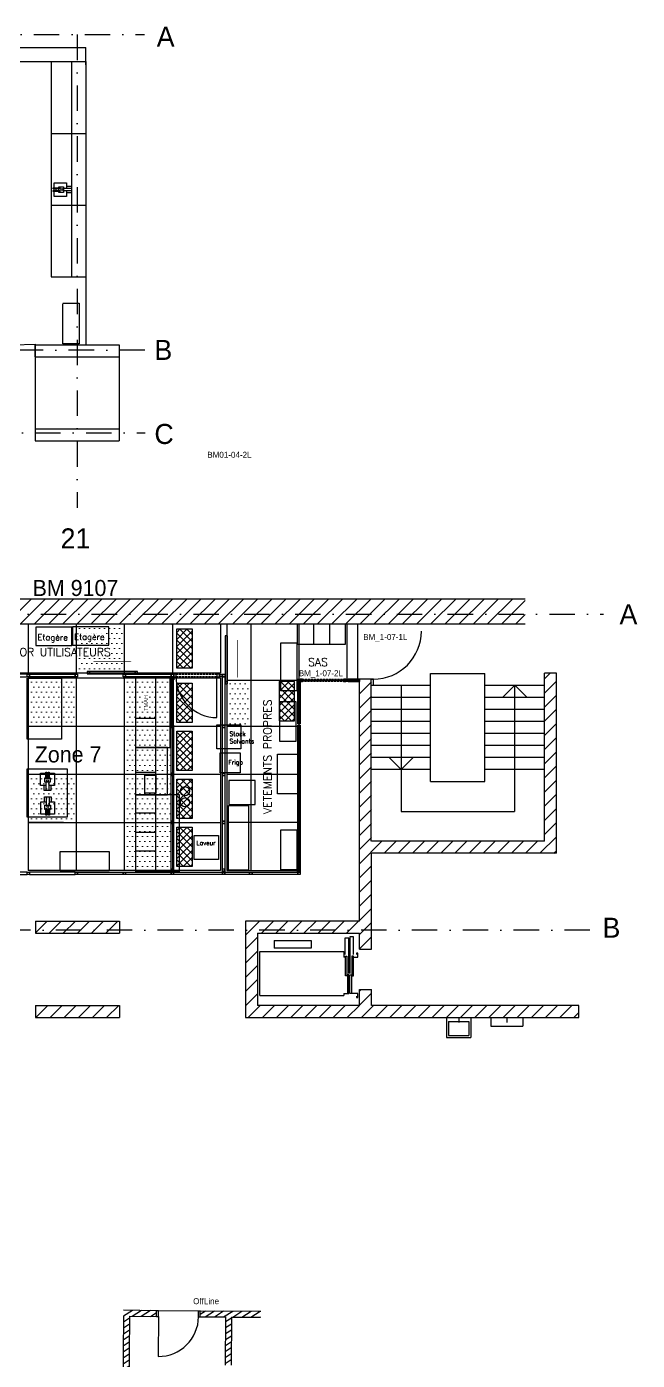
# Model space of a CAD drawing. Header units: millimetres. Extents: x -15291 to 293567, y -98510 to 49398.
# Drawn here: x 60271 to 75521, y 15552 to 48870 of the extents above; entities that cross this region are included whole.
import ezdxf

# ---------------------------------------------------------------- set-up
doc = ezdxf.new("R2010")
doc.units = ezdxf.units.MM
doc.header["$LTSCALE"] = 50
doc.header["$MEASUREMENT"] = 0
doc.header["$PDMODE"] = 2
doc.header["$PDSIZE"] = 2
for name, pattern in [('352RW-A-230a$0$AUSGEZOGEN', [0]), ('352RW-A-230a$0$VERDECKT2', [0.1875, 0.125, -0.0625]), ('405BA-A-210a$0$AUSGEZOGEN', [0]), ('AUSGEZOGEN', [0]), ('STRICHPUNKT', [25.4, 12.7, -6.35, 0, -6.35])]:
    doc.linetypes.add(name, pattern=pattern)
doc.layers.get('0').update_dxf_attribs({"linetype": 'AUSGEZOGEN'})
doc.layers.add('00_EINFÜGEPUNKT', color=2, linetype='CONTINUOUS', lineweight=25, plot=False)
for name, color, linetype, lineweight in [('405BA-A-210a$0$BA11', 7, '405BA-A-210a$0$AUSGEZOGEN', 25), ('405BA-A-210a$0$BA12', 7, '405BA-A-210a$0$AUSGEZOGEN', 25), ('405BA-A-210a$0$Sanitär', 7, 'CONTINUOUS', 25), ('405BA-A-210a$0$TREPPE', 7, 'CONTINUOUS', 25), ('AM_8', 1, 'CONTINUOUS', 15), ('FFU1', 4, 'CONTINUOUS', 15), ('RD-ABLUFT', 8, 'CONTINUOUS', 25), ('RD-FVE-K', 5, 'CONTINUOUS', 25), ('RD-Raster', 40, 'CONTINUOUS', 25), ('RH-PFOSTEN', 250, 'CONTINUOUS', 25), ('RH-Türen', 5, 'CONTINUOUS', 25), ('RH-Wand', 5, '352RW-A-230a$0$AUSGEZOGEN', 25), ('RW-Pfosten', 7, 'CONTINUOUS', 25), ('RW-Türen', 131, '352RW-A-230a$0$AUSGEZOGEN', 25), ('RW-Wände', 4, 'CONTINUOUS', 25)]:
    doc.layers.add(name, color=color, linetype=linetype, lineweight=lineweight)
for name, color, linetype in [('A1E62---E-(murs non porteurs)', 3, 'CONTINUOUS'), ('A1M16---E-(portes interieures)', 7, 'CONTINUOUS'), ('AXEN', 3, 'STRICHPUNKT'), ('AXNR', 3, 'CONTINUOUS'), ('BA01', 7, 'AUSGEZOGEN'), ('EL01', 7, 'AUSGEZOGEN'), ('EQUIP1', 7, 'AUSGEZOGEN'), ('Equipment', 7, 'CONTINUOUS'), ('RWTEXT', 7, 'CONTINUOUS')]:
    doc.layers.add(name, color=color, linetype=linetype)
doc.layers.get('RD-FVE-K').off()
doc.styles.add('ROMANS8', font='ROMANS.SHX')
doc.styles.add('ROMANT', font='romant', dxfattribs={"height": 400})
pattern_1 = [(45, (47841.1, 11460.17), (-176.7767, 176.7767), [])]
pattern_2 = [(32.7506, (59630.6, 6967.25), (-67.623, 105.1291), [])]

# ---------------------------------------------------------------- blocks, each defined once
blk = doc.blocks.new('ABLUFTKASTEN_Lochblech_1200-600')
at = {"layer": 'RD-ABLUFT'}
h = blk.add_hatch(dxfattribs=at)
h.set_pattern_fill('ANSI37', color=256, scale=1000, style=0)
h.set_pattern_definition([(45, (-50611.33, 280), (-88.38835, 88.38835), []), (135, (-50611.33, 280), (-88.38835, -88.38835), [])])
h.paths.add_polyline_path([(1090, 492), (106, 492), (106, 108), (1090, 108)])
at = {"layer": '00_EINFÜGEPUNKT'}
blk.add_point((0, 0), dxfattribs=at)
at = {"layer": 'RD-ABLUFT', "color": 7}
blk.add_lwpolyline([(1090, 108), (106, 108), (106, 492), (1090, 492)], close=True, dxfattribs=at)
blk = doc.blocks.new('FVE_mit-Kühler')
at = {"layer": '00_EINFÜGEPUNKT'}
blk.add_point((0, 0), dxfattribs=at)

msp = doc.modelspace()

# ---------------------------------------------------------------- hatches: boundary and pattern name
at = {"layer": '405BA-A-210a$0$BA12'}
h = msp.add_hatch(dxfattribs=at)
h.set_pattern_fill('ANSI31', color=0, scale=2000, style=0)
h.set_pattern_definition(pattern_1)
h.paths.add_polyline_path([(74060, 24120), (74060, 24420), (68880, 24420), (68880, 24820), (68580, 24820), (68580, 24420), (66040, 24420), (66040, 26220), (68580, 26220), (68580, 25820), (68880, 25820), (68880, 28220), (73500, 28220), (73500, 32720), (73200, 32720), (73200, 28520), (68880, 28520), (68880, 32570), (68580, 32570), (68580, 26520), (65740, 26520), (65740, 24120)])
h = msp.add_hatch(dxfattribs=at)
h.set_pattern_fill('ANSI31', color=0, scale=2000, style=0)
h.set_pattern_definition(pattern_1)
h.paths.add_polyline_path([(60490, 26520), (62590, 26520), (62590, 26220), (60490, 26220)])
h.paths.add_polyline_path([(62590, 26520), (62590, 26220)], flags=17)
h = msp.add_hatch(dxfattribs=at)
h.set_pattern_fill('ANSI31', color=0, scale=2000, style=0)
h.set_pattern_definition(pattern_1)
h.paths.add_polyline_path([(60490, 24120), (62590, 24120), (62590, 24420), (60490, 24420)])
h.paths.add_polyline_path([(62590, 24420), (62590, 24120)], flags=17)
at = {"layer": 'EL01', "linetype": 'Continuous', "lineweight": 30, "ltscale": 500}
h = msp.add_hatch(dxfattribs=at)
h.set_pattern_fill('ANSI31', color=256, scale=2000)
h.paths.add_polyline_path([(72722, 34580), (17715, 34580), (17715, 35120), (17365, 35120), (17365, 34460), (2360, 34460), (2475, 33950), (53868, 33950), (53868, 33953), (53928, 33953), (72722, 33950)])
at = {"layer": 'EL01', "linetype": 'Continuous', "lineweight": 30}
h = msp.add_hatch(dxfattribs=at)
h.set_pattern_fill('ANSI31', color=256, scale=1000, angle=347.7506)
h.set_pattern_definition(pattern_2)
h.paths.add_polyline_path([(63515, 16799), (62691, 16812), (62689, 16656), (62643, 11156), (62793, 11155), (62839, 16655), (63514, 16649)])
h = msp.add_hatch(dxfattribs=at)
h.set_pattern_fill('ANSI31', color=256, scale=1000, angle=347.7506)
h.set_pattern_definition(pattern_2)
h.paths.add_polyline_path([(66115, 16778), (64615, 16790), (64602, 16790), (64601, 16640), (64614, 16640), (65238, 16635), (65229, 15435), (65379, 15434), (65388, 16634), (66113, 16628)])
at = {"layer": 'FFU1'}
h = msp.add_hatch(dxfattribs=at)
h.set_pattern_fill('DOTS', color=4, scale=2000, style=0)
h.set_pattern_definition([(0, (59338.37, 15331.34), (62.5, 125), [0, -125])])
h.paths.add_polyline_path([(61560, 33880), (61560, 32780), (62660, 32780), (62660, 33880)])
h = msp.add_hatch(dxfattribs=at)
h.set_pattern_fill('DOTS', color=4, scale=2000, style=0)
h.set_pattern_definition([(0, (58138.37, 13991.34), (62.5, 125), [0, -125])])
h.paths.add_polyline_path([(60360, 32540), (60360, 31440), (61460, 31440), (61460, 32540)])
h = msp.add_hatch(dxfattribs=at)
h.set_pattern_fill('DOTS', color=4, scale=2000, style=0)
h.set_pattern_definition([(0, (60538.37, 13991.34), (62.5, 125), [0, -125])])
h.paths.add_polyline_path([(62760, 32540), (62760, 31440), (63860, 31440), (63860, 32540)])
h = msp.add_hatch(dxfattribs=at)
h.set_pattern_fill('DOTS', color=4, scale=2000, style=0)
h.set_pattern_definition([(0, (63103.11, 15704.6), (62.5, 125), [0, -125])])
h.paths.add_polyline_path([(65320, 32490), (65320, 31440), (65820, 31440), (65820, 32490)])
h = msp.add_hatch(dxfattribs=at)
h.set_pattern_fill('DOTS', color=4, scale=2000, style=0)
h.set_pattern_definition([(0, (60538.37, 12791.34), (62.5, 125), [0, -125])])
h.paths.add_polyline_path([(62760, 31340), (62760, 30240), (63860, 30240), (63860, 31340)])
h = msp.add_hatch(dxfattribs=at)
h.set_pattern_fill('DOTS', color=4, scale=2000, style=0)
h.set_pattern_definition([(0, (58138.37, 11581.34), (62.5, 125), [0, -125])])
h.paths.add_polyline_path([(60360, 30130), (60360, 29030), (61460, 29030), (61460, 30130)])
h = msp.add_hatch(dxfattribs=at)
h.set_pattern_fill('DOTS', color=4, scale=2000, style=0)
h.set_pattern_definition([(0, (60538.37, 11581.34), (62.5, 125), [0, -125])])
h.paths.add_polyline_path([(62760, 30130), (62760, 29030), (63860, 29030), (63860, 30130)])
h = msp.add_hatch(dxfattribs=at)
h.set_pattern_fill('DOTS', color=4, scale=2000, style=0)
h.set_pattern_definition([(0, (60538.37, 10391.34), (62.5, 125), [0, -125])])
h.paths.add_polyline_path([(62760, 28940), (62760, 27840), (63860, 27840), (63860, 28940)])

# ---------------------------------------------------------------- linework, layer by layer
for p, q in [((61746, 47919), (61746, 48350)), ((61746, 47919), (61746, 40929)), ((60484, 40939), (60484, 38523)), ((60484, 40623), (60484, 40923)), ((62584, 40923), (62584, 40623)), ((62584, 40623), (62584, 38823)), ((62584, 38823), (62584, 38523))]:
    msp.add_line(p, q)
at = {"layer": '405BA-A-210a$0$BA11', "color": 0}
for p, q in [((70360, 32710), (71710, 32710)), ((70360, 30010), (70360, 32710)), ((71710, 30010), (71710, 32710)), ((73500, 32720), (73200, 32720)), ((73200, 28520), (73200, 32720)), ((73500, 28220), (73500, 32720)), ((68580, 26520), (68580, 32570)), ((68930, 32570), (68580, 32570)), ((68876, 28520), (68876, 32570)), ((68880, 32570), (68930, 32570)), ((68880, 32420), (70360, 32420)), ((68930, 32420), (68930, 32570)), ((69620, 32420), (69620, 29260)), ((71710, 32420), (73200, 32420)), ((72460, 32420), (72160, 32120)), ((72455, 32420), (72455, 29260)), ((72460, 32420), (72760, 32120)), ((68880, 32120), (70360, 32120)), ((71710, 32120), (73200, 32120)), ((72160, 32120), (72760, 32120)), ((68880, 31820), (70360, 31820)), ((71710, 31820), (73200, 31820)), ((68880, 31520), (70360, 31520)), ((71710, 31520), (73200, 31520)), ((68880, 31220), (70360, 31220)), ((71710, 31220), (73200, 31220)), ((68880, 30920), (70360, 30920)), ((71710, 30920), (73200, 30920)), ((68880, 30620), (70360, 30620)), ((68880, 30320), (70360, 30320)), ((69620, 30310), (69320, 30610)), ((69920, 30610), (69320, 30610)), ((69620, 30310), (69920, 30610)), ((71710, 30620), (73200, 30620)), ((71710, 30320), (73200, 30320)), ((70360, 30010), (71710, 30010)), ((69620, 29260), (72455, 29260)), ((73200, 28520), (68880, 28520)), ((73500, 28220), (68880, 28220)), ((68880, 25820), (68880, 28220)), ((60490, 26520), (60490, 26220)), ((60490, 26520), (62590, 26520)), ((62590, 26520), (62590, 26220)), ((62590, 26520), (62590, 26220)), ((62590, 26520), (62590, 26220)), ((65740, 26520), (65740, 24120)), ((68580, 26520), (65740, 26520)), ((60490, 26220), (62590, 26220)), ((66040, 26220), (66040, 24420)), ((66040, 26220), (68580, 26220)), ((68580, 25820), (68580, 26220)), ((68580, 25820), (68880, 25820)), ((68580, 24420), (68580, 24820)), ((68580, 24820), (68880, 24820)), ((68880, 24420), (68880, 24820)), ((60490, 24420), (60490, 24120)), ((60490, 24420), (62590, 24420)), ((62590, 24420), (62590, 24120)), ((62590, 24420), (62590, 24120)), ((62590, 24420), (62590, 24120)), ((68580, 24420), (66040, 24420)), ((74060, 24420), (68880, 24420)), ((74060, 24120), (74060, 24420)), ((60490, 24120), (62590, 24120)), ((65740, 24120), (74060, 24120))]:
    msp.add_line(p, q, dxfattribs=at)
msp.add_arc((68930, 33770), 1200, 270, 0, dxfattribs=at)
at = {"layer": '405BA-A-210a$0$Sanitär', "color": 0}
for p, q in [((70760, 24120), (70760, 23620)), ((70810, 24020), (71310, 24020)), ((70810, 24020), (70810, 23670)), ((71060, 24120), (71060, 23989)), ((71310, 24020), (71310, 23670)), ((71360, 24120), (71360, 23620)), ((71860, 24120), (71860, 23900)), ((72260, 24120), (72260, 23989)), ((72660, 24120), (72660, 23900)), ((70810, 23670), (71310, 23670)), ((71860, 23900), (72660, 23900)), ((70760, 23620), (71360, 23620))]:
    msp.add_line(p, q, dxfattribs=at)
at = {"layer": '405BA-A-210a$0$TREPPE', "color": 0}
for p, q in [((66455, 26039), (66455, 25849)), ((66455, 26039), (67372, 26039)), ((67372, 26039), (67372, 25849)), ((68320, 26095), (68220, 26095)), ((68220, 26095), (68220, 25690)), ((68320, 25220), (68320, 26095)), ((68345, 26130), (68345, 25220)), ((68430, 26130), (68345, 26130)), ((68430, 25690), (68430, 26130)), ((66090, 25769), (68190, 25769)), ((66090, 24669), (66090, 25769)), ((67372, 25849), (66455, 25849)), ((68190, 25769), (68190, 25620)), ((68540, 25720), (68510, 25720)), ((68510, 25720), (68510, 25690)), ((68540, 25620), (68540, 25720)), ((68220, 25620), (68190, 25620)), ((68220, 25650), (68220, 25620)), ((68235, 25650), (68270, 25650)), ((68235, 25160), (68235, 25650)), ((68270, 25650), (68270, 25160)), ((68395, 25650), (68395, 25160)), ((68430, 25650), (68395, 25650)), ((68430, 25160), (68430, 25650)), ((68440, 25635), (68440, 25620)), ((68440, 25620), (68540, 25620)), ((68270, 25160), (68235, 25160)), ((68320, 25185), (68285, 25185)), ((68285, 25185), (68285, 24720)), ((68320, 24720), (68320, 25185)), ((68345, 25185), (68380, 25185)), ((68345, 24720), (68345, 25185)), ((68380, 25185), (68380, 24720)), ((68395, 25160), (68430, 25160)), ((66090, 24669), (68190, 24669)), ((68190, 24720), (68285, 24720)), ((68190, 24719), (68190, 24669)), ((68285, 24720), (68320, 24720)), ((68380, 24720), (68345, 24720)), ((68540, 24720), (68380, 24720)), ((68540, 24620), (68540, 24720)), ((68510, 24650), (68510, 24620)), ((68510, 24620), (68540, 24620))]:
    msp.add_line(p, q, dxfattribs=at)
at = {"layer": 'A1E62---E-(murs non porteurs)', "color": 0}
for p, q in [((62691, 16812), (63515, 16799)), ((64615, 16790), (66115, 16778)), ((62689, 16656), (62643, 11156)), ((62839, 16655), (62793, 11155)), ((62839, 16655), (63514, 16649)), ((64614, 16640), (65238, 16635)), ((65238, 16635), (65229, 15435)), ((65388, 16634), (65379, 15434)), ((65388, 16634), (66113, 16628))]:
    msp.add_line(p, q, dxfattribs=at)
at = {"layer": 'A1M16---E-(portes interieures)'}
for p, q in [((63514, 16649), (63515, 16799)), ((63515, 16799), (63565, 16799)), ((63564, 16649), (63565, 16799)), ((64564, 16640), (64565, 16790)), ((64565, 16790), (64615, 16790)), ((64601, 16640), (64602, 16790)), ((63514, 16649), (63564, 16649)), ((63564, 16649), (63555, 15649)), ((64564, 16640), (64614, 16640))]:
    msp.add_line(p, q, dxfattribs=at)
msp.add_arc((63564, 16649), 1000, 269.5235, 359.5235, dxfattribs=at)
at = {"layer": 'AM_8', "color": 0}
for p in [(61510, 32730, 30), (62710, 32730, 30), (60310, 32590, 30), (61510, 32590, 30), (62710, 32590, 30), (63910, 32590, 30), (65270, 32540, 60), (65270, 32540, 60), (65870, 32540, 60), (67013, 32538, 60), (67013, 32538, 60), (60310, 31390, 30), (60310, 31390, 30), (61510, 31390, 30), (61510, 31390, 30), (62710, 31390, 30), (62710, 31390, 30), (63910, 31390, 30), (63910, 31390, 30), (65270, 31390, 60), (65270, 31340, 60), (65270, 31340, 60), (65270, 31340, 60), (65270, 31340, 60), (65870, 31390, 60), (65870, 31340, 60), (65870, 31340, 60), (60310, 30190, 30), (60310, 30180, 30), (61510, 30190, 30), (61510, 30180, 30), (62710, 30190, 30), (62710, 30180, 30), (63910, 30190, 30), (63910, 30180, 30), (65270, 30190, 60), (65270, 30190, 60), (65870, 30190, 60), (65870, 30190, 60), (60310, 28990, 60), (61510, 28990, 60), (62710, 28990, 30), (63910, 28990, 30), (60310, 28980, 30), (61510, 28980, 30), (62710, 28980, 30), (63910, 28980, 30), (60310, 27790, 60), (61510, 27790, 60), (62710, 27790, 30), (63910, 27790, 30)]:
    msp.add_point(p, dxfattribs=at)
at = {"layer": 'AXEN', "linetype": 'STRICHPUNKT', "lineweight": 30}
for p, q in [((9647, 48672), (63210, 48672)), ((9680, 38721), (63233, 38721)), ((2199, 34193), (74677, 34193))]:
    msp.add_line(p, q, dxfattribs=at)
at = {"layer": 'AXEN', "linetype": 'STRICHPUNKT'}
for p, q in [((61535, 48671), (61535, 36849)), ((63224, 40785), (9745, 40785)), ((74337, 26302), (2515, 26302))]:
    msp.add_line(p, q, dxfattribs=at)
at = {"layer": 'BA01', "color": 7}
for p, q in [((60484, 40923), (62584, 40923)), ((60484, 40623), (62584, 40623)), ((60484, 38823), (62584, 38823)), ((60484, 38523), (62584, 38523))]:
    msp.add_line(p, q, dxfattribs=at)
at = {"layer": 'BA01'}
for p, q in [((17720, 34580), (72722, 34580)), ((2475, 33950), (72722, 33950))]:
    msp.add_line(p, q, dxfattribs=at)
at = {"layer": 'EL01', "color": 0, "linetype": 'Continuous', "lineweight": 30}
for p, q in [((54251, 48360), (61746, 48350)), ((57799, 47998), (61744, 47998)), ((60885, 47997), (61747, 47997)), ((60885, 47997), (60885, 46203)), ((61393, 47997), (61393, 46203)), ((61747, 47997), (61747, 46203)), ((60885, 46203), (61747, 46203)), ((60885, 46203), (60885, 44410)), ((61393, 46203), (61393, 44410)), ((61747, 46203), (61747, 44410)), ((60885, 44410), (61747, 44410)), ((60885, 44410), (60885, 42617)), ((61393, 44410), (61393, 42617)), ((61747, 44410), (61747, 42617)), ((60885, 42617), (61747, 42617)), ((61175, 41964), (61584, 41964)), ((61175, 40950), (61175, 41949)), ((61584, 41964), (61584, 40950)), ((59942, 40925), (60484, 40939)), ((61584, 40950), (61175, 40950)), ((63565, 16799), (64565, 16790))]:
    msp.add_line(p, q, dxfattribs=at)
at = {"layer": 'EL01', "linetype": 'Continuous', "lineweight": 30}
for points in [[(60496, 33872), (60496, 33413), (61402, 33413), (61402, 33872)], [(61415, 33879), (61415, 33420), (62322, 33420), (62322, 33879)]]:
    msp.add_lwpolyline(points, close=True, dxfattribs=at)
at = {"layer": 'EL01', "color": 0, "linetype": 'Continuous', "lineweight": 30}
msp.add_lwpolyline([(67032, 29705), (66535, 29706), (66537, 30698), (67033, 30697)], close=True, dxfattribs=at)
at = {"layer": 'EQUIP1', "linetype": 'Continuous'}
for points in [[(60934, 44781), (61100, 44781), (61100, 44756), (60934, 44756), (60934, 44781)], [(60935, 44845), (61100, 44845), (61100, 44819), (60935, 44819), (60935, 44845)], [(60960, 44972), (61265, 44971), (61265, 44832)], [(60960, 44845), (60960, 44972)], [(60960, 44781), (60960, 44819)], [(61265, 44768), (61265, 44629), (60960, 44629), (60960, 44756)], [(60998, 44819), (60998, 44781)], [(61074, 44870), (61189, 44870), (61188, 44730), (61074, 44730), (61074, 44756)], [(61074, 44844), (61074, 44869)], [(61074, 44781), (61074, 44819)], [(61189, 44832), (61392, 44832), (61392, 44768), (61188, 44768)], [(61265, 44883), (61392, 44882), (61392, 44832)], [(61392, 44768), (61392, 44717), (61265, 44717)], [(60759, 29915), (60620, 29915), (60620, 30220), (60747, 30220)], [(60861, 30106), (60861, 29992), (60721, 29992), (60721, 30106), (60747, 30106)], [(60772, 30246), (60772, 30080), (60747, 30080), (60747, 30246), (60772, 30246)], [(60823, 29992), (60823, 29788), (60759, 29788), (60759, 29992)], [(60772, 30220), (60810, 30220)], [(60810, 30182), (60772, 30182)], [(60772, 30106), (60810, 30106)], [(60836, 30246), (60836, 30080), (60810, 30080), (60810, 30246), (60836, 30246)], [(60963, 30220), (60963, 29915), (60823, 29915)], [(60835, 30106), (60860, 30106)], [(60836, 30220), (60963, 30220)], [(60759, 29788), (60709, 29788), (60709, 29915)], [(60874, 29915), (60874, 29788), (60823, 29788)], [(60626, 29196), (60626, 29501), (60765, 29501)], [(60715, 29501), (60715, 29628), (60765, 29628)], [(60727, 29311), (60727, 29425), (60867, 29425), (60867, 29311), (60842, 29311)], [(60753, 29171), (60753, 29336), (60778, 29336), (60778, 29171), (60753, 29171)], [(60765, 29425), (60765, 29628), (60829, 29628), (60829, 29425)], [(60816, 29171), (60816, 29336), (60842, 29336), (60842, 29171), (60816, 29171)], [(60829, 29628), (60880, 29628), (60880, 29501)], [(60829, 29501), (60969, 29501), (60969, 29196), (60842, 29196)], [(60753, 29196), (60626, 29196)], [(60753, 29311), (60728, 29311)], [(60816, 29311), (60778, 29311)], [(60778, 29234), (60816, 29234)], [(60816, 29196), (60778, 29196)]]:
    msp.add_lwpolyline(points, dxfattribs=at)
for centre in [(61150, 44800), (60791, 30030), (60797, 29387)]:
    msp.add_circle(centre, 25.4, dxfattribs=at)
at = {"layer": 'RD-Raster', "color": 30}
for p, q in [((60310, 33930, 30), (60310, 32730, 30)), ((61510, 33930, 30), (61510, 32730, 30)), ((62710, 33930, 30), (62710, 32730, 30)), ((63910, 33930, 30), (63910, 32730, 30)), ((65110, 33930, 30), (65110, 32730, 30)), ((65870, 33930, 60), (65870, 27790, 60)), ((67070, 33930, 30), (67070, 27790, 30)), ((68270, 33930, 30), (68270, 32540, 30)), ((54461, 32730, 30), (65110, 32730, 30)), ((60310, 32590, 30), (60310, 27790, 30)), ((65110, 32590, 30), (60310, 32590, 30)), ((61510, 32590, 30), (61510, 27790, 30)), ((62710, 32590, 30), (62710, 27790, 30)), ((68530, 32540), (65270, 32540)), ((65110, 31390, 30), (60310, 31390, 30)), ((67070, 31390, 60), (65270, 31390, 60)), ((65110, 30190, 30), (60310, 30190, 30)), ((67070, 30190, 60), (65270, 30190, 60)), ((67070, 28990, 60), (65270, 28990, 60)), ((65110, 28980, 30), (60310, 28980, 30)), ((65110, 27790, 60), (60310, 27790, 60)), ((65270, 27790, 60), (67070, 27790, 60))]:
    msp.add_line(p, q, dxfattribs=at)
at = {"layer": 'RD-Raster', "color": 0}
for p, q in [((65270, 33930, 60), (65270, 27790, 60)), ((68530, 33930), (68530, 32540)), ((63910, 32590, 30), (63910, 27790, 30)), ((63910, 32460), (63910, 27820)), ((65110, 32590, 30), (65110, 27790, 30))]:
    msp.add_line(p, q, dxfattribs=at)
at = {"layer": 'RH-PFOSTEN', "color": 0}
for points, elevation in [([(60280, 32690), (60340, 32690), (60340, 32630), (60280, 32630)], 60), ([(61480, 32690), (61540, 32690), (61540, 32630), (61480, 32630)], 60), ([(61780, 32700), (61840, 32700), (61840, 32760), (61780, 32760)], 30), ([(62680, 32690), (62740, 32690), (62740, 32630), (62680, 32630)], 60), ([(62980, 32700), (63040, 32700), (63040, 32760), (62980, 32760)], 30), ([(65023, 32630), (65083, 32630), (65083, 32690), (65023, 32690)], 30), ([(65083, 32690), (65143, 32690), (65143, 32630), (65083, 32630)], 30), ([(65160, 31360), (65160, 31420), (65220, 31420), (65220, 31360)], 60), ([(65160, 30160), (65160, 30220), (65220, 30220), (65220, 30160)], 60), ([(65160, 28960), (65160, 29020), (65220, 29020), (65220, 28960)], 60), ([(60280, 27750), (60340, 27750), (60340, 27690), (60280, 27690)], 60), ([(61480, 27750), (61540, 27750), (61540, 27690), (61480, 27690)], 30), ([(62680, 27750), (62740, 27750), (62740, 27690), (62680, 27690)], 30), ([(63880, 27750), (63940, 27750), (63940, 27690), (63880, 27690)], 30), ([(65223, 27830), (65221, 27830), (65221, 27752), (65159, 27752), (65159, 27830), (65157, 27830), (65157, 27750), (65223, 27750)], 60), ([(65160, 27770), (65160, 27830), (65220, 27830), (65220, 27770)], 60), ([(65160, 27750), (65220, 27750), (65220, 27690), (65160, 27690)], 60), ([(65840, 27750), (65900, 27750), (65900, 27690), (65840, 27690)], 60), ([(67103, 27830), (67101, 27830), (67101, 27752), (67039, 27752), (67039, 27830), (67037, 27830), (67037, 27750), (67103, 27750)], 60), ([(67040, 27750), (67100, 27750), (67100, 27690), (67040, 27690)], 60)]:
    msp.add_lwpolyline(points, close=True, dxfattribs=dict(at, elevation=elevation))
for points in [[(63880, 32690), (63940, 32690), (63940, 32630), (63880, 32630)], [(65100, 32690), (65160, 32690), (65160, 32630), (65100, 32630)], [(65160, 32690), (65220, 32690), (65220, 32630), (65160, 32630)], [(65230, 32510), (65230, 32450), (65290, 32450), (65290, 32510)]]:
    msp.add_lwpolyline(points, close=True, dxfattribs=at)
at = {"layer": 'RH-Türen', "color": 0}
msp.add_line((65023, 31610, 60), (65023, 32630, 60), dxfattribs=at)
msp.add_lwpolyline([(65230, 33650), (65230, 32510), (65290, 32510), (65290, 33650)], close=True, dxfattribs=at)
at = {"layer": 'RH-Türen', "color": 0, "flags": 128}
msp.add_lwpolyline([(65540, 33560, 0, 120, 0), (65540, 33400, 16, 16, 0), (65540, 32760, 120, 0, 0), (65540, 32600, 0, 0, 0)], format="xyseb", dxfattribs=at)
at = {"layer": 'RH-Türen', "color": 0, "elevation": 30, "flags": 128}
msp.add_lwpolyline([(61930, 33010, 0, 120, 0), (62090, 33010, 16, 16, 0), (62730, 33010, 120, 0, 0), (62890, 33010, 0, 0, 0)], format="xyseb", dxfattribs=at)
at = {"layer": 'RH-Türen', "color": 0, "elevation": 30}
for points in [[(61840, 32700), (62980, 32700), (62980, 32760), (61840, 32760)], [(63943, 32690), (63943, 32630), (64003, 32630), (64003, 32690)]]:
    msp.add_lwpolyline(points, close=True, dxfattribs=at)
at = {"layer": 'RH-Türen', "color": 0, "linetype": '352RW-A-230a$0$VERDECKT2', "elevation": 30}
msp.add_lwpolyline([(65023, 32690), (65023, 32630), (64003, 32630), (64003, 32690)], close=True, dxfattribs=at)
at = {"layer": 'RH-Türen', "color": 0}
msp.add_arc((65023, 32630, 30), 1020, 180, 270, dxfattribs=at)
at = {"layer": 'RH-Wand', "color": 0}
for p, q in [((67024, 33933), (67024, 33434)), ((67434, 33933), (67434, 33434)), ((67837, 33933), (67837, 33434)), ((68222, 33933), (68222, 33434)), ((66618, 33473), (67017, 33473)), ((66618, 32275), (66618, 33473)), ((67017, 33473), (67017, 32275)), ((68222, 33434), (67024, 33434)), ((63493, 30857), (63493, 32586)), ((67017, 32275), (66618, 32275)), ((62989, 31595), (63493, 31595)), ((63872, 31210), (63872, 29999)), ((63493, 29659), (63493, 30866)), ((62989, 30249), (63493, 30249)), ((65981, 30036), (65320, 30036)), ((65320, 30036), (65320, 29437)), ((65981, 29437), (65981, 30036)), ((63494, 27747), (63494, 29690)), ((65314, 27800), (65314, 29410)), ((65314, 29410), (65813, 29410)), ((65320, 29437), (65981, 29437)), ((65813, 29410), (65813, 27800)), ((61188, 28988), (60326, 28988)), ((62998, 29232), (63494, 29232)), ((62998, 28749), (63494, 28749)), ((66618, 28801), (67017, 28801)), ((66618, 27802), (66618, 28801)), ((67017, 28801), (67017, 27802)), ((62998, 28279), (63494, 28279)), ((65813, 27800), (65314, 27800)), ((67017, 27802), (66618, 27802))]:
    msp.add_line(p, q, dxfattribs=at)
for points in [[(59620, 32630), (60280, 32630), (60280, 32690), (59620, 32690)], [(63880, 32690), (63880, 32630), (62740, 32630), (62740, 32690)]]:
    msp.add_lwpolyline(points, close=True, dxfattribs=at)
for points, elevation in [([(61480, 32690), (61480, 32630), (60340, 32630), (60340, 32690)], 60), ([(65160, 32630), (65220, 32630), (65220, 31420), (65160, 31420)], 60), ([(65160, 31360), (65220, 31360), (65220, 30220), (65160, 30220)], 60), ([(65160, 30160), (65220, 30160), (65220, 29020), (65160, 29020)], 60), ([(65160, 28960), (65220, 28960), (65220, 27820), (65160, 27820)], 60), ([(59715, 27690), (60280, 27690), (60280, 27750), (59715, 27750)], 30), ([(60343, 27690), (61480, 27690), (61480, 27750), (60343, 27750)], 60), ([(62680, 27750), (62680, 27690), (61540, 27690), (61540, 27750)], 30), ([(63880, 27750), (63880, 27690), (62740, 27690), (62740, 27750)], 30), ([(65160, 27750), (65160, 27690), (63940, 27690), (63940, 27750)], 30), ([(65840, 27750), (65840, 27690), (65220, 27690), (65220, 27750)], 60), ([(67040, 27750), (67040, 27690), (65900, 27690), (65900, 27750)], 60)]:
    msp.add_lwpolyline(points, close=True, dxfattribs=dict(at, elevation=elevation))
at = {"layer": 'RH-Wand', "color": 0, "flags": 128}
for points in [[(60286, 32592), (61144, 32592), (61144, 31070), (60286, 31070)], [(62989, 30866), (63858, 30866), (63858, 32594), (62989, 32594)], [(66590, 32013), (66993, 32013), (66993, 31015), (66590, 31015)], [(65023, 31428), (65618, 31428), (65618, 30825), (65023, 30825)], [(62989, 29676), (63789, 29676), (63789, 30866), (62989, 30866)], [(65102, 30728), (65601, 30728), (65601, 30230), (65102, 30230)], [(60286, 30326), (61284, 30326), (61284, 29118), (60286, 29118)], [(63224, 30171), (63493, 30171), (63493, 29719), (63224, 29719)], [(62998, 29690), (64076, 29690), (64076, 27759), (62998, 27759)], [(64458, 28660), (65058, 28660), (65058, 28060), (64458, 28060)], [(61104, 28267), (62329, 28267), (62329, 27784), (61104, 27784)]]:
    msp.add_lwpolyline(points, close=True, dxfattribs=at)
at = {"layer": 'RH-Wand', "color": 0}
for centre in [(64223, 29771), (64223, 29494)]:
    msp.add_circle(centre, 113, dxfattribs=at)
at = {"layer": 'RW-Pfosten', "color": 0}
for points in [[(63943, 32550), (63941, 32550), (63941, 32628), (63879, 32628), (63879, 32550), (63877, 32550), (63877, 32630), (63943, 32630)], [(67040, 32510), (67040, 32570), (67100, 32570), (67100, 32510)], [(68240, 32510), (68240, 32570), (68300, 32570), (68300, 32510)], [(68500, 32510), (68500, 32570), (68560, 32570), (68560, 32510)]]:
    msp.add_lwpolyline(points, close=True, dxfattribs=at)
for points, elevation in [([(63880, 32550), (63880, 32610), (63940, 32610), (63940, 32550)], 90), ([(68500, 32507), (68500, 32509), (68578, 32509), (68578, 32571), (68500, 32571), (68500, 32573), (68580, 32573), (68580, 32507)], -30), ([(63880, 31360), (63880, 31420), (63940, 31420), (63940, 31360)], 30), ([(67040, 31360), (67040, 31420), (67100, 31420), (67100, 31360)], 60), ([(63880, 30160), (63880, 30220), (63940, 30220), (63940, 30160)], 30), ([(67040, 30160), (67040, 30220), (67100, 30220), (67100, 30160)], 60), ([(63880, 28960), (63880, 29020), (63940, 29020), (63940, 28960)], 30), ([(67040, 28960), (67040, 29020), (67100, 29020), (67100, 28960)], 60), ([(63943, 27830), (63941, 27830), (63941, 27752), (63879, 27752), (63879, 27830), (63877, 27830), (63877, 27750), (63943, 27750)], 30), ([(63880, 27770), (63880, 27830), (63940, 27830), (63940, 27770)], 30), ([(67040, 27830), (67100, 27830), (67100, 27770), (67040, 27770)], 60)]:
    msp.add_lwpolyline(points, close=True, dxfattribs=dict(at, elevation=elevation))
at = {"layer": 'RW-Türen', "color": 0}
for points in [[(67100, 32570), (67100, 32510), (67160, 32510), (67160, 32570)], [(68180, 32570), (68180, 32510), (68240, 32510), (68240, 32570)]]:
    msp.add_lwpolyline(points, close=True, dxfattribs=at)
at = {"layer": 'RW-Türen', "color": 0, "linetype": '352RW-A-230a$0$VERDECKT2'}
msp.add_lwpolyline([(68180, 32570), (68180, 32510), (67160, 32510), (67160, 32570)], close=True, dxfattribs=at)
at = {"layer": 'RW-Wände', "color": 0}
for points, elevation in [([(63880, 31420), (63940, 31420), (63940, 32550), (63880, 32550)], 30), ([(67040, 32510), (67100, 32510), (67100, 31450), (67040, 31450)], 30), ([(63880, 31360), (63940, 31360), (63940, 30220), (63880, 30220)], 30), ([(67040, 31360), (67100, 31360), (67100, 30220), (67040, 30220)], 60), ([(63880, 30160), (63940, 30160), (63940, 29020), (63880, 29020)], 30), ([(67040, 30160), (67100, 30160), (67100, 29020), (67040, 29020)], 60), ([(63880, 28960), (63940, 28960), (63940, 27820), (63880, 27820)], 30), ([(67040, 28960), (67100, 28960), (67100, 27830), (67040, 27830)], 60)]:
    msp.add_lwpolyline(points, close=True, dxfattribs=dict(at, elevation=elevation))
msp.add_lwpolyline([(68300, 32510), (68500, 32510), (68500, 32570), (68300, 32570)], close=True, dxfattribs=at)

# ---------------------------------------------------------------- block references
at = {"layer": 'RD-ABLUFT', "color": 0, "rotation": 270}
for p in [(63910, 33930, 30), (63913, 32575, 30), (63913, 31380, 30), (63913, 30180, 30), (63913, 28980, 30)]:
    msp.add_blockref('ABLUFTKASTEN_Lochblech_1200-600', p, dxfattribs=at)
at = {"layer": 'RD-ABLUFT', "color": 0, "xscale": -1, "rotation": 90}
msp.add_blockref('ABLUFTKASTEN_Lochblech_1200-600', (67067, 32620, 30), dxfattribs=at)
at = {"layer": 'RD-FVE-K', "color": 0, "rotation": 270}
for p in [(60310, 32580, 30), (62710, 32580, 30), (60310, 31380, 30), (62710, 31380, 30), (60310, 30180, 30), (62710, 30180, 30), (60310, 28980, 30), (62710, 28980, 30)]:
    msp.add_blockref('FVE_mit-Kühler', p, dxfattribs=at)

# ---------------------------------------------------------------- texts
at = {"color": 6}
for s, p in [('BM01-04-2L', (64783, 38099)), ('BM_1-07-1L', (68676, 33547)), ('BM_1-07-2L', (67067, 32643)), ('OffLine', (64429, 16955))]:
    msp.add_text(s, height=150, dxfattribs=at).set_placement(p)
for s, p in [('BM 9107', (60419, 34647)), ('Zone 7', (60473, 30489))]:
    msp.add_text(s, height=400).set_placement(p)
at = {"layer": 'AXNR'}
for s, p in [('A', (63519, 48370)), ('B', (63461, 40545)), ('C', (63461, 38445)), ('A', (75077, 33939)), ('B', (74652, 26110))]:
    msp.add_text(s, height=500, dxfattribs=at).set_placement(p)
at = {"layer": 'AXNR', "lineweight": 30}
msp.add_text('21', height=500, dxfattribs=at).set_placement((61118, 35836))
at = {"layer": 'EQUIP1', "style": 'ROMANS8'}
for p in [(60541, 33542), (61458, 33555)]:
    msp.add_text('Etagère', height=150, rotation=359.463, dxfattribs=at).set_placement(p)
at = {"layer": 'EQUIP1', "char_height": 110, "width": 675, "attachment_point": 1, "style": 'ROMANT'}
for s, insert in [('{\\Fsimplex|c0;Stock\\PSolvants}', (65336, 31258)), ('{\\Fsimplex|c0;Frigo}', (65309, 30549)), ('{\\Fsimplex|c0;Laveur}', (64510, 28531))]:
    msp.add_mtext(s, dxfattribs=dict(at, insert=insert))
at = {"layer": 'Equipment', "color": 0}
msp.add_text('TMAH', height=100, rotation=90, dxfattribs=at).set_placement((63301, 31778))
at = {"layer": 'RWTEXT', "style": 'ROMANT'}
for s, p in [('CORRIDOR UTILISATEURS', (59115, 33146)), ('SAS', (67298, 32896))]:
    msp.add_text(s, height=200, dxfattribs=at).set_placement(p)
msp.add_text('VETEMENTS PROPRES', height=200, rotation=90, dxfattribs=at).set_placement((66385, 29200))

doc.saveas('drawing.dxf')
